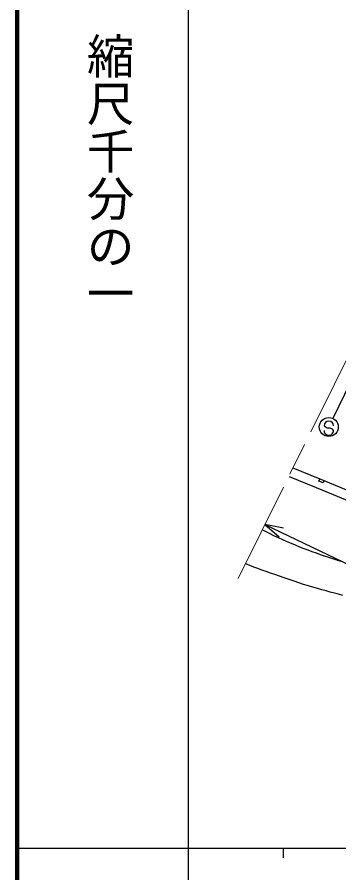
# Model space of a CAD drawing. Units: millimetres, scale not verified. Extents: x 40000 to 680000, y 20000 to 380000.
# Drawn here: x 40000 to 73871, y 202409 to 292618 of the extents above; entities that cross this region are included whole.
import ezdxf
from ezdxf.enums import TextEntityAlignment as Align

# ---------------------------------------------------------------- set-up
doc = ezdxf.new("R2010")
doc.units = ezdxf.units.MM
doc.header["$LTSCALE"] = 1000
doc.linetypes.add('CHAIN', pattern=[18.5, 12, -1.5, 3.5, -1.5])
for name, color, linetype, lineweight in [('M-BGD', 7, 'Continuous', 25), ('M-BMK', 2, 'CHAIN', 13), ('M-STR-STRC', 7, 'Continuous', 25), ('M-TTL', 2, 'Continuous', 140), ('M-TTL-BAND', 7, 'Continuous', 25)]:
    doc.layers.add(name, color=color, linetype=linetype, lineweight=lineweight)
doc.styles.add('@ＭＳ ゴシック', font='')
doc.styles.get('@ＭＳ ゴシック').set_extended_font_data('@MS Gothic')

msp = doc.modelspace()

# ---------------------------------------------------------------- linework, layer by layer
at = {"layer": 'M-BGD'}
for p, q in [((69031, 245108), (71863, 243947)), ((68651, 244183), (71484, 243021)), ((71768, 243715), (71863, 243947)), ((72231, 243525), (71768, 243715)), ((71863, 243947), (75081, 242627)), ((72326, 243757), (72231, 243525)), ((71484, 243021), (74706, 241700)), ((66081, 238427), (65797, 238573)), ((66562, 238186), (66081, 238427)), ((67036, 237956), (66562, 238186)), ((67504, 237735), (67036, 237956)), ((67965, 237524), (67504, 237735)), ((68421, 237321), (67965, 237524)), ((68872, 237126), (68421, 237321)), ((69319, 236938), (68872, 237126)), ((69762, 236758), (69319, 236938)), ((70202, 236584), (69762, 236758)), ((70638, 236417), (70202, 236584)), ((71073, 236254), (70638, 236417)), ((71506, 236097), (71073, 236254)), ((71938, 235944), (71506, 236097)), ((72369, 235795), (71938, 235944)), ((72801, 235650), (72369, 235795)), ((73232, 235507), (72801, 235650)), ((73665, 235367), (73232, 235507)), ((64067, 234987), (64030, 235003)), ((64492, 234815), (64067, 234987)), ((64917, 234648), (64492, 234815)), ((65344, 234487), (64917, 234648)), ((74100, 235229), (73665, 235367)), ((65778, 234328), (65344, 234487)), ((66219, 234170), (65778, 234328)), ((66670, 234012), (66219, 234170)), ((67134, 233852), (66670, 234012)), ((67614, 233687), (67134, 233852)), ((68110, 233517), (67614, 233687)), ((68627, 233340), (68110, 233517)), ((69166, 233154), (68627, 233340)), ((69641, 232992), (69166, 233154)), ((70161, 232821), (69641, 232992)), ((70661, 232664), (70161, 232821)), ((71145, 232517), (70661, 232664)), ((71614, 232380), (71145, 232517)), ((72073, 232251), (71614, 232380)), ((72522, 232127), (72073, 232251)), ((72967, 232008), (72522, 232127)), ((73408, 231891), (72967, 232008)), ((73849, 231774), (73408, 231891)), ((74293, 231656), (73849, 231774))]:
    msp.add_line(p, q, dxfattribs=at)
at = {"layer": 'M-BMK'}
msp.add_line((76234, 259664), (63261, 233448), dxfattribs=at)
at = {"layer": 'M-STR-STRC'}
for p, q in [((75702, 255358), (73249, 250312)), ((72412, 249423), (72312, 249541)), ((72657, 249284), (72412, 249423)), ((72958, 249281), (72657, 249284)), ((73203, 249170), (72958, 249281)), ((73309, 249033), (73203, 249170)), ((66075, 239136), (130967, 207876)), ((68041, 238764), (66075, 239136)), ((66075, 239136), (67591, 237831))]:
    msp.add_line(p, q, dxfattribs=at)
msp.add_circle((72811, 249412), 1000, dxfattribs=at)
for centre, start, end in [((72812, 249537), 359.55488, 179.55488), ((72809, 249037), 179.55488, 359.55488)]:
    msp.add_arc(centre, 500, start, end, dxfattribs=at)
at = {"layer": 'M-TTL'}
msp.add_line((40000, 380000), (40000, 20000), dxfattribs=at)
at = {"layer": 'M-TTL-BAND'}
for p, q in [((58000, 370000), (58000, 20000)), ((40000, 205000), (579000, 205000)), ((68000, 205000), (68000, 204000))]:
    msp.add_line(p, q, dxfattribs=at)

# ---------------------------------------------------------------- texts
at = {"layer": 'M-TTL-BAND', "style": '@ＭＳ ゴシック'}
msp.add_text('縮尺千分の一', height=3666, rotation=270, dxfattribs=at).set_placement((49777, 261030), align=Align.MIDDLE_RIGHT)

doc.saveas('drawing.dxf')
